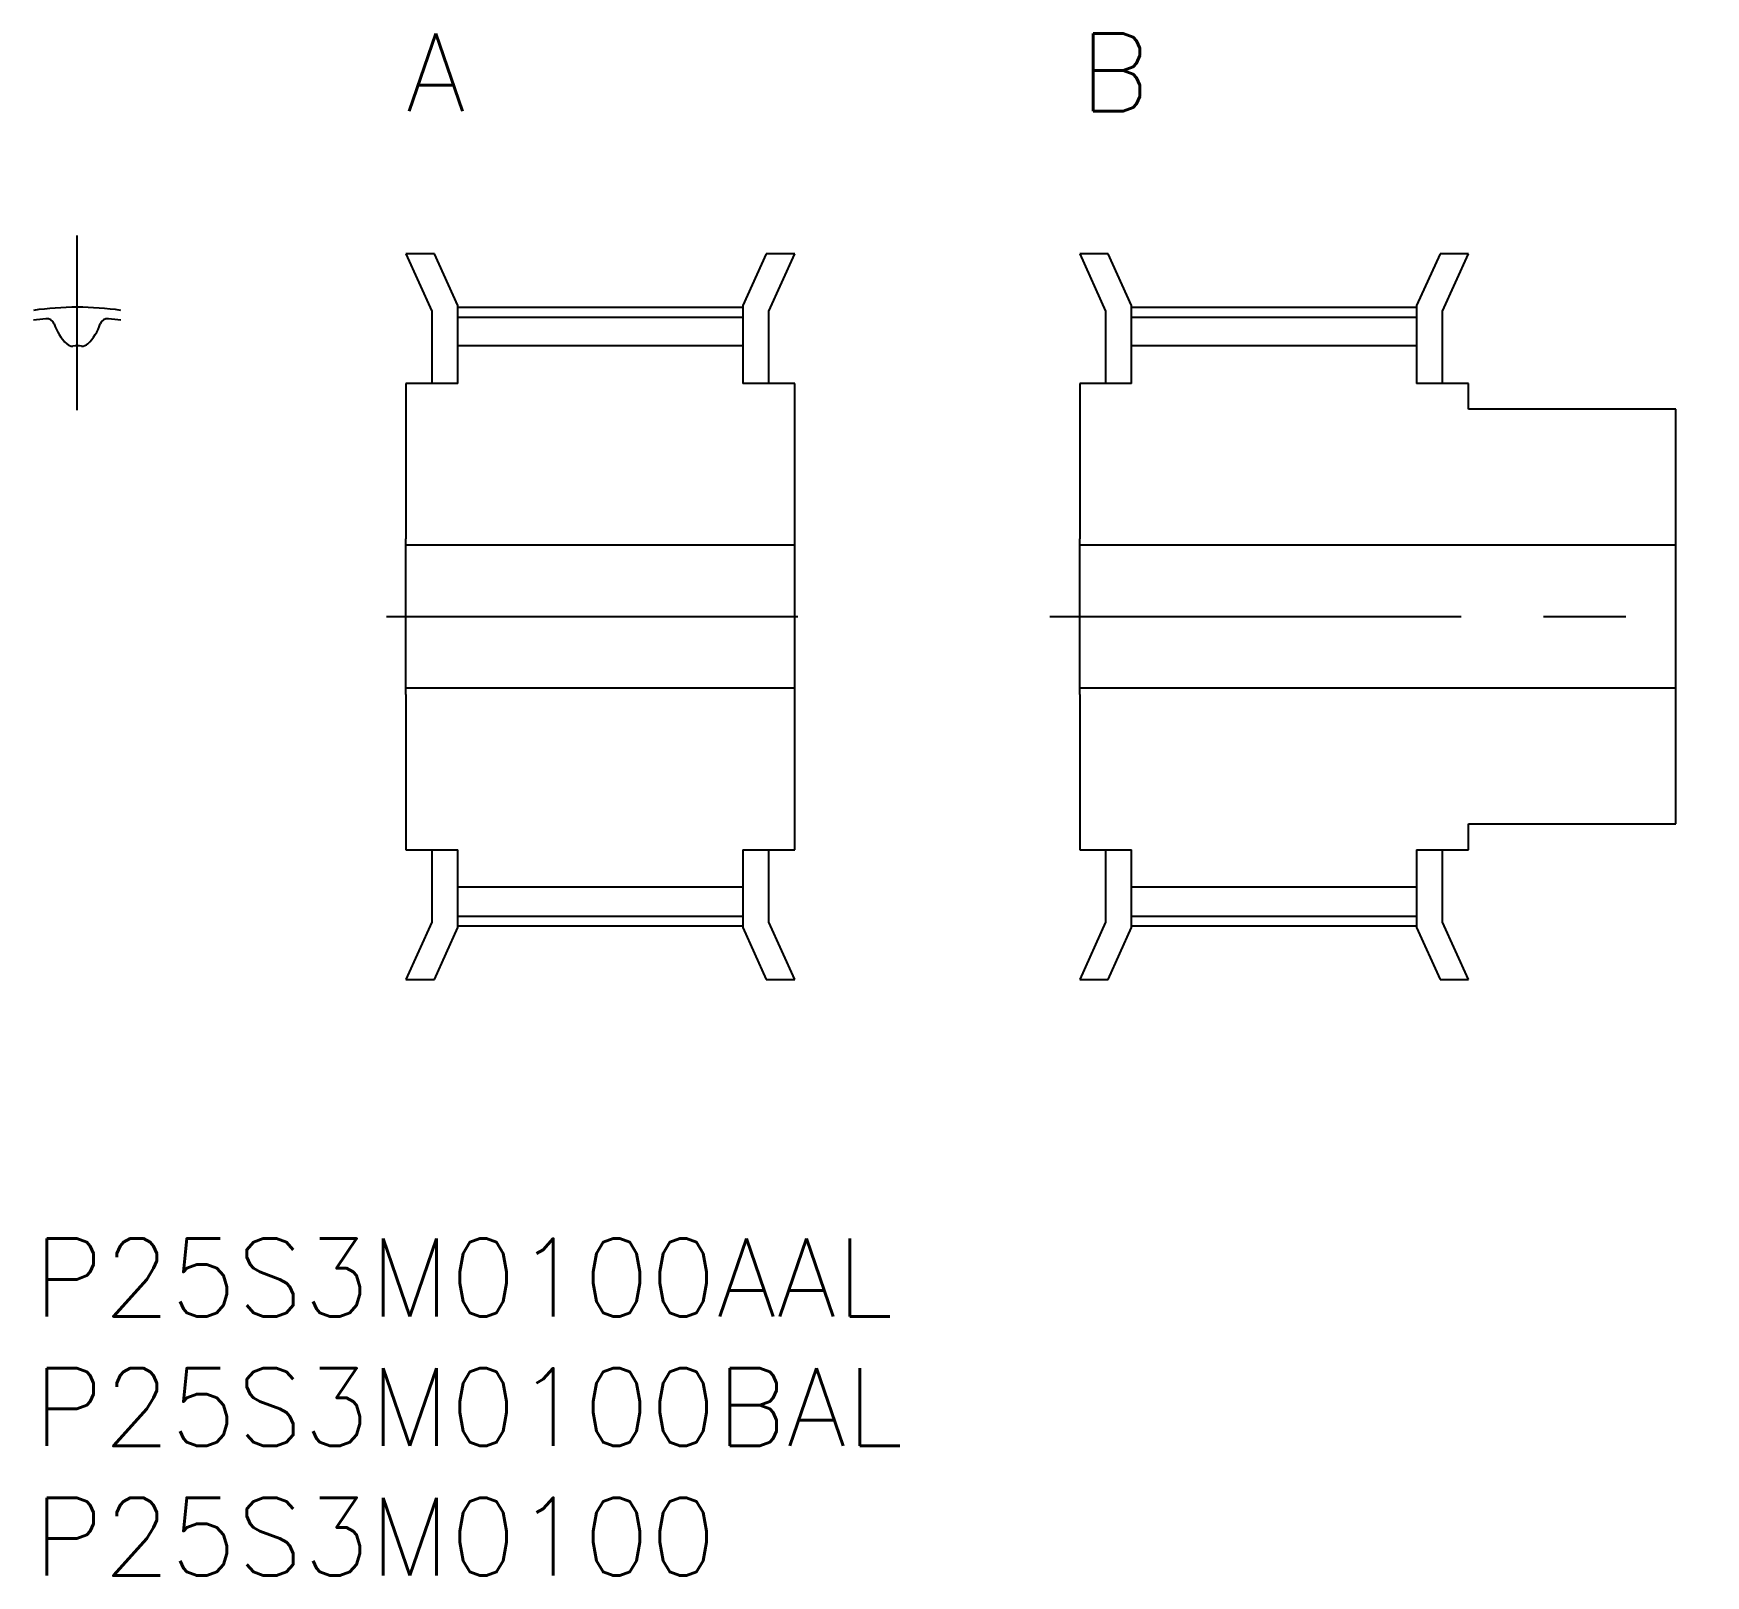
# Model space of a CAD drawing. Extents: x 0 to 64.5, y -13 to 46.5.
import ezdxf

# ---------------------------------------------------------------- set-up
doc = ezdxf.new("R2010")
doc.units = 0
doc.header["$LTSCALE"] = 0.5
doc.linetypes.add('CENTER', pattern=[50.8, 31.75, -6.35, 6.35, -6.35])
for name, color, linetype in [('MSM_CENTER', 1, 'CENTER'), ('MSM_CONTINUOUS', 7, 'CONTINUOUS'), ('MSM_PART_NUMBER', 7, 'CONTINUOUS')]:
    doc.layers.add(name, color=color, linetype=linetype)
doc.styles.get("Standard").update_dxf_attribs({"font": 'txt.shx', "height": 1, "bigfont": 'bigfont.shx'})

# ---------------------------------------------------------------- blocks, each defined once
blk = doc.blocks.new('*U36')
at = {"layer": 'MSM_PART_NUMBER'}
blk.add_text('P25S3M0100AAL', height=3, dxfattribs=at).set_placement((0, -3))
blk = doc.blocks.new('*U37')
at = {"layer": 'MSM_PART_NUMBER'}
blk.add_text('P25S3M0100BAL', height=3, dxfattribs=at).set_placement((0, -8))
blk = doc.blocks.new('*U38')
at = {"layer": 'MSM_PART_NUMBER'}
blk.add_text('P25S3M0100', height=3, dxfattribs=at).set_placement((0, -13))
blk = doc.blocks.new('*U39')
at = {"layer": 'MSM_PART_NUMBER'}
blk.add_text('A', height=3, dxfattribs=at).set_placement((14.377, 43.5))
blk = doc.blocks.new('*U40')
at = {"layer": 'MSM_PART_NUMBER'}
blk.add_text('B', height=3, dxfattribs=at).set_placement((40.377, 43.5))

msp = doc.modelspace()

# ---------------------------------------------------------------- linework, layer by layer
at = {"layer": 'MSM_CENTER'}
for p, q in [((1.689, 31.963), (1.689, 38.7)), ((16.377, 35.935), (27.377, 35.935)), ((42.377, 35.935), (53.377, 35.935)), ((13.627, 24), (30.127, 24)), ((39.227, 24), (64.527, 24)), ((16.377, 12.065), (27.377, 12.065)), ((42.377, 12.065), (53.377, 12.065))]:
    msp.add_line(p, q, dxfattribs=at)
msp.add_arc((1.689, 24), 11.935, 81.86569, 98.13431, dxfattribs=at)
at = {"layer": 'MSM_CONTINUOUS'}
for p, q in [((15.475, 38), (14.377, 38)), ((14.377, 38), (15.377, 35.785)), ((16.377, 36.001), (15.475, 38)), ((28.28, 38), (27.377, 36.001)), ((29.377, 38), (28.28, 38)), ((28.377, 35.785), (29.377, 38)), ((41.475, 38), (40.377, 38)), ((40.377, 38), (41.377, 35.785)), ((42.377, 36.001), (41.475, 38)), ((54.28, 38), (53.377, 36.001)), ((55.377, 38), (54.28, 38)), ((54.377, 35.785), (55.377, 38)), ((15.377, 35.785), (15.377, 33)), ((16.377, 33), (16.377, 36.001)), ((16.377, 35.555), (27.377, 35.555)), ((27.377, 36.001), (27.377, 33)), ((28.377, 33), (28.377, 35.785)), ((41.377, 35.785), (41.377, 33)), ((42.377, 33), (42.377, 36.001)), ((42.377, 35.555), (53.377, 35.555)), ((53.377, 36.001), (53.377, 33)), ((54.377, 33), (54.377, 35.785)), ((27.377, 34.445), (16.377, 34.445)), ((53.377, 34.445), (42.377, 34.445)), ((14.377, 33), (14.377, 27)), ((16.377, 33), (14.377, 33)), ((29.377, 33), (27.377, 33)), ((29.377, 27), (29.377, 33)), ((40.377, 33), (40.377, 27)), ((42.377, 33), (40.377, 33)), ((55.377, 33), (53.377, 33)), ((55.377, 32), (55.377, 33)), ((63.377, 32), (55.377, 32)), ((63.377, 27), (63.377, 32)), ((14.377, 21), (14.377, 27)), ((29.377, 26.75), (14.377, 26.75)), ((29.377, 21), (29.377, 27)), ((40.377, 21), (40.377, 27)), ((63.377, 26.75), (40.377, 26.75)), ((63.377, 21), (63.377, 27)), ((14.377, 21.25), (29.377, 21.25)), ((14.377, 21), (14.377, 15)), ((29.377, 15), (29.377, 21)), ((40.377, 21.25), (63.377, 21.25)), ((40.377, 21), (40.377, 15)), ((63.377, 16), (63.377, 21)), ((55.377, 15), (55.377, 16)), ((55.377, 16), (63.377, 16)), ((14.377, 15), (16.377, 15)), ((15.377, 15), (15.377, 12.215)), ((16.377, 11.999), (16.377, 15)), ((27.377, 15), (27.377, 11.999)), ((27.377, 15), (29.377, 15)), ((28.377, 12.215), (28.377, 15)), ((40.377, 15), (42.377, 15)), ((41.377, 15), (41.377, 12.215)), ((42.377, 11.999), (42.377, 15)), ((53.377, 15), (53.377, 11.999)), ((53.377, 15), (55.377, 15)), ((54.377, 12.215), (54.377, 15)), ((27.377, 13.555), (16.377, 13.555)), ((53.377, 13.555), (42.377, 13.555)), ((16.377, 12.445), (27.377, 12.445)), ((42.377, 12.445), (53.377, 12.445)), ((15.377, 12.215), (14.377, 10)), ((15.475, 10), (16.377, 11.999)), ((27.377, 11.999), (28.28, 10)), ((29.377, 10), (28.377, 12.215)), ((41.377, 12.215), (40.377, 10)), ((41.475, 10), (42.377, 11.999)), ((53.377, 11.999), (54.28, 10)), ((55.377, 10), (54.377, 12.215)), ((14.377, 10), (15.475, 10)), ((28.28, 10), (29.377, 10)), ((40.377, 10), (41.475, 10)), ((54.28, 10), (55.377, 10))]:
    msp.add_line(p, q, dxfattribs=at)
for centre, radius, start, end in [((1.689, 24), 11.555, 95.99628, 98.40372), ((0.513, 35.193), 0.3, 19.0243, 95.99628), ((2.864, 35.193), 0.3, 84.00372, 160.9757), ((1.689, 24), 11.555, 81.59628, 84.00372), ((2.664, 35.935), 1.975, 199.0243, 225.68083), ((0.714, 35.935), 1.975, 314.31917, 340.9757), ((1.493, 34.737), 0.3, 225.68083, 274.92334), ((1.689, 32.47), 1.975, 85.07666, 94.92334), ((1.884, 34.737), 0.3, 265.07666, 314.31917)]:
    msp.add_arc(centre, radius, start, end, dxfattribs=at)

# ---------------------------------------------------------------- block references
for name in ['*U39', '*U40', '*U36', '*U37', '*U38']:
    msp.add_blockref(name, (0, 0), dxfattribs=at)

doc.saveas('drawing.dxf')
